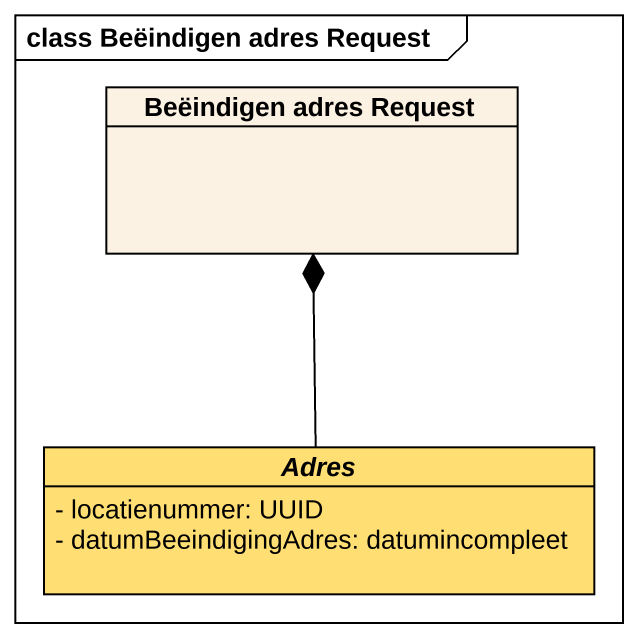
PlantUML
@startuml
mainframe class Beëindigen adres Request
hide circle
hide empty members
skinparam classAttributeIconSize 0
class "Beëindigen adres Request" as Beëindigen_adres_Request
abstract class Adres #FFDE73 {
  - locatienummer: UUID
  - datumBeeindigingAdres: datumincompleet
}
Adres -up-* Beëindigen_adres_Request
@enduml
